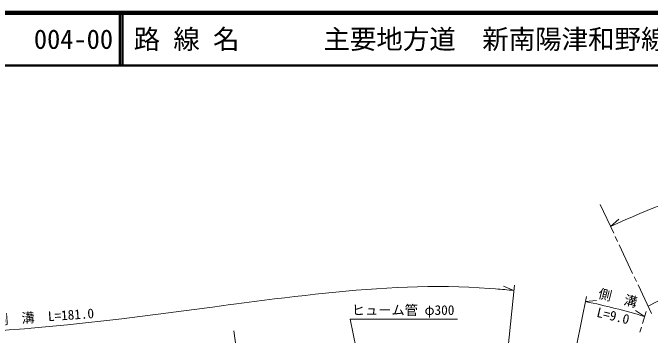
# Model space of a CAD drawing. Units: millimetres at full size, sheet at 1:1000; details may follow other scales. Extents: x 40000 to 680000, y 20000 to 380000.
# Drawn here: x 157528 to 277984, y 319005 to 380000 of the extents above; entities that cross this region are included whole.
import ezdxf
from ezdxf.enums import TextEntityAlignment as Align

# ---------------------------------------------------------------- set-up
doc = ezdxf.new("R2010")
doc.units = ezdxf.units.MM
doc.header["$LTSCALE"] = 1000
for name, color, linetype, lineweight in [('M-BGD', 7, 'Continuous', 13), ('M-BMK', 2, 'Continuous', 13), ('M-STR-HTXT', 7, 'Continuous', 13), ('M-TTL', 2, 'Continuous', 140), ('M-TTL-LINE', 7, 'Continuous', 50)]:
    doc.layers.add(name, color=color, linetype=linetype, lineweight=lineweight)
doc.layers.add('M-TTL-TXT', color=7, linetype='Continuous')
doc.styles.add('ＭＳ ゴシック', font='')
doc.styles.get('ＭＳ ゴシック').set_extended_font_data('MS Gothic')

msp = doc.modelspace()

# ---------------------------------------------------------------- linework, layer by layer
at = {"layer": 'M-BGD'}
for p, q in [((280738, 326159), (277569, 324522)), ((203346, 290107), (199329, 319837))]:
    msp.add_line(p, q, dxfattribs=at)
msp.add_lwpolyline([(222434, 316525), (221287, 322055), (241587, 322055)], dxfattribs=at)
at = {"layer": 'M-BMK'}
for p, q in [((271073, 338298), (268514, 343725)), ((271798, 336761), (271371, 337665)), ((274655, 330701), (272096, 336128)), ((275381, 329163), (274954, 330068)), ((278238, 323103), (275679, 328530)), ((276522, 321223), (277208, 323523)), ((276037, 319594), (276323, 320552))]:
    msp.add_line(p, q, dxfattribs=at)
at = {"layer": 'M-STR-HTXT'}
for p, q in [((270476, 339565), (272029, 340960)), ((252204, 327473), (250276, 328275)), ((250371, 309668), (252306, 328468)), ((264030, 317002), (265967, 326356)), ((265764, 325377), (267844, 325558)), ((198660, 324792), (199303, 324879)), ((276922, 322565), (275177, 323711))]:
    msp.add_line(p, q, dxfattribs=at)
for points in [[(199303, 324879), (201226, 325128), (203149, 325376), (205072, 325622), (206996, 325864), (208920, 326101), (210846, 326332), (212772, 326555), (214699, 326769), (216627, 326974), (218556, 327167), (220487, 327348), (222419, 327516), (224352, 327668), (226286, 327804), (228221, 327923), (230158, 328023), (232095, 328103), (234033, 328162), (235972, 328198), (237911, 328210), (239850, 328198), (241788, 328159), (243726, 328093), (245663, 327998), (247598, 327873), (248760, 327783)], [(198660, 324792), (195241, 324329), (191822, 323869), (188403, 323415), (184982, 322969), (181559, 322535), (178135, 322115), (174709, 321712), (171280, 321330), (167849, 320970), (164416, 320636), (160980, 320332), (160723, 320310)]]:
    msp.add_lwpolyline(points, dxfattribs=at)
for centre, radius, start, end in [((328056, 217460), 135000, 94.78664, 115.24705), ((238382, 193183), 135000, 84.12366, 85.59111), ((238382, 193183), 135000, 73.41233, 78.2974), ((131286, 674087), 355000, 264.71264, 274.75635)]:
    msp.add_arc(centre, radius, start, end, dxfattribs=at)
at = {"layer": 'M-TTL'}
msp.add_line((680000, 380000), (40000, 380000), dxfattribs=at)
at = {"layer": 'M-TTL-LINE'}
for p, q in [((177750, 380000), (177750, 370000)), ((178250, 380000), (178250, 370000)), ((40000, 370000), (680000, 370000))]:
    msp.add_line(p, q, dxfattribs=at)

# ---------------------------------------------------------------- texts
at = {"layer": 'M-BGD', "style": 'ＭＳ ゴシック'}
msp.add_text('ヒューム管 φ300', height=1833, dxfattribs=at).set_placement((221587, 322305), align=Align.BOTTOM_LEFT)
at = {"layer": 'M-STR-HTXT', "style": 'ＭＳ ゴシック'}
for s, rotation, p in [('側\u3000溝', 346.102, (271528, 324653)), ('側\u3000溝\u3000L=181.0', 3.985, (163639, 321068))]:
    msp.add_text(s, height=1833, rotation=rotation, dxfattribs=at).set_placement(p, align=Align.BOTTOM_CENTER)
msp.add_text('L=9.0', height=1833, rotation=346.438, dxfattribs=at).set_placement((271187, 323575), align=Align.TOP_CENTER)
at = {"layer": 'M-TTL-TXT', "style": 'ＭＳ ゴシック'}
for s, p in [('路 線 名', (180380, 375000)), ('主要地方道\u3000新南陽津和野線', (216234, 375000)), ('004-00', (161521, 375000))]:
    msp.add_text(s, height=3666, dxfattribs=at).set_placement(p, align=Align.MIDDLE_LEFT)

doc.saveas('drawing.dxf')
